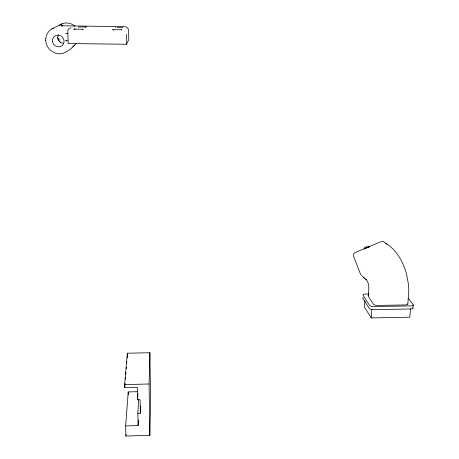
<?xml version="1.0" encoding="UTF-8"?>
<svg xmlns="http://www.w3.org/2000/svg" width="459" height="459" viewBox="0 0 459 459"><rect width="100%" height="100%" fill="white"/><g stroke="black" fill="none" stroke-linecap="round" stroke-linejoin="round"><path stroke-width="0.69" d="M74.926 44.953C69.785 50.18 62.131 56.394 54.357 52.665C49.474 50.628 45.957 45.693 45.751 40.392M45.774 38.791C46.038 34.207 49.027 29.91 53.296 28.165M45.751 40.507L45.78 38.659M149.835 435.298L150.575 400.81L149.892 352.724L127.315 353.223L124.624 384.613L124.699 387.614L137.344 387.287L137.591 399.789L140.104 399.72L140.356 413.261L137.861 413.335L138.102 425.568L125.657 425.941L125.909 436.05L149.835 435.298L149.072 383.988L149.892 352.724M140.356 413.261L140.672 406.204M138.102 425.568L138.371 419.91M137.861 413.335L138.566 399.215M137.591 399.789L137.924 393.466M125.909 436.05L126.018 434.639M364.899 300.76L364.44 306.985L371.193 317.921L409.778 317.198L410.558 308.7M368.21 295.837C368.611 290.449 370.178 283.616 365.857 279.244L366.288 279.611L361.807 275.83M125.657 425.941L128.233 391.934L137.706 391.688M371.193 317.921L371.847 309.389M124.699 387.614L125.055 383.403M125.416 379.191L125.531 377.786M125.829 374.28L126.013 372.174M126.311 368.663L126.426 367.263M126.787 363.052L126.908 361.646M127.206 358.135L127.384 356.029M407.81 304.116L408.808 290.449L408.516 284.706L406.473 273.616L404.7 268.131C400.971 258.383 395.027 248.864 385.847 243.465L386.392 243.849L385.554 243.218M412.962 307.96L413.249 304.879M70.921 27.747L68.093 29.41A3.97 0.425 88 0 0 67.846 33.639L68.265 43.542L126.541 44.248L128.778 39.617L128.595 30.432A3.724 3.574 59.8 0 0 124.9 26.685L61.122 25.784A13.231 12.473 49.6 0 1 62.803 25.922M364.044 247.998L364.452 247.676M82.264 29.697L83.268 29.221L73.882 29.141L74.943 29.267L74.53 29.221M85.603 27.362L86.418 26.886M122.427 27.873L122.8 27.586M364.876 247.384L365.318 247.114M51.781 28.923L62.08 23.822M121.147 29.921L121.813 29.755L112.541 29.674L113.539 30.162M366.242 246.661L366.724 246.477M367.745 246.185L368.25 246.087M85.931 26.961L79.109 26.955M122.014 27.529L117.263 27.523M124.624 384.613L149.072 383.988M369.042 294.001L365.525 294.058A3.293 1.199 4.9 0 0 363.126 295.326L369.466 305.292A3.402 1.274 5.3 0 0 373.592 306.543L410.834 305.895A3.42 1.251 6.2 0 0 413.1 304.541L408.447 298.493M74.358 29.198L74.065 29.124L74.96 29.634M78.225 26.995L78.621 27.299M115.14 27.517L115.525 27.815M363.494 277.443L364.509 278.28M58.741 38.745L59.32 39.841M127.315 353.223L127.367 355.329M128.233 391.934L128.296 394.648M126.328 34.414L126.541 44.248M364.262 249.168A8.01 7.304 -32.1 0 1 364.653 248.818M365.066 248.497A8.01 7.304 -32.1 0 1 369.403 246.833M361.445 275.119A3.23 2.938 -30 0 1 360.441 273.971L353.625 256.455A3.259 2.983 -31 0 1 355.461 252.375L381.435 241.514A3.276 2.983 -34 0 1 384.958 242.788M365.777 248.382A9.828 8.956 -32 0 1 369.311 246.902M407.799 303.783A3.402 1.245 6.1 0 1 405.773 304.931L377.533 305.424A3.391 1.262 5.4 0 1 373.46 304.156L368.261 296.158A3.305 1.205 5.1 0 1 368.388 295.544M412.813 307.622A3.414 1.257 6.3 0 1 410.553 308.987L373.356 309.653A3.397 1.279 5.3 0 1 369.231 308.391L362.908 298.344A3.288 1.205 5 0 1 363.293 297.455M76.068 43.921A12.485 11.785 50.7 0 1 72.751 46.29M59.412 25.388A12.485 11.785 50.7 0 1 74.983 26.295M63.589 43.307A5.743 5.422 49.9 0 1 58.402 34.832M60.582 42.555A7.499 7.074 50.2 0 1 57.587 37.672M65.482 33.432A5.755 0.396 0.3 0 1 68.242 33.518M52.492 41.666A6.047 5.697 48.9 0 0 62.028 45.699A6.047 5.697 48.9 0 0 60.244 35.55A6.047 5.697 48.9 0 0 52.492 41.666M65.815 40.708A5.68 0.47 4 0 0 67.301 40.805A5.76 0.482 4 0 0 65.815 40.708"/></g></svg>
